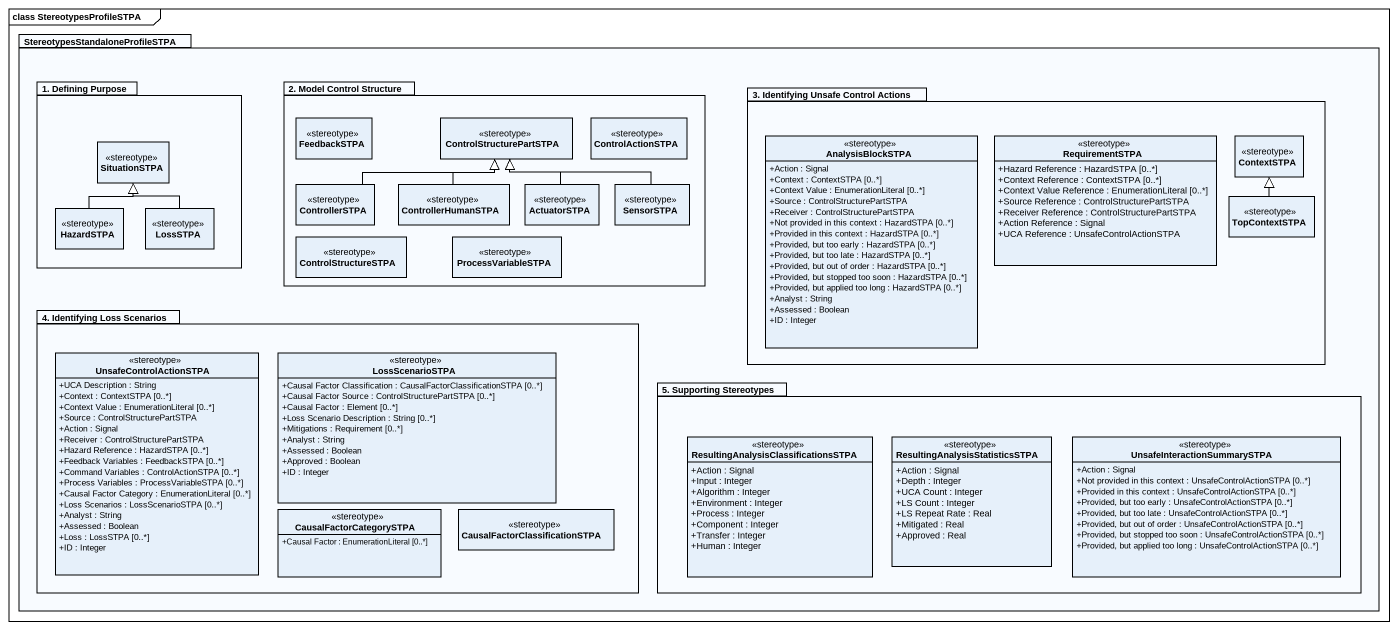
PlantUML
@startuml
mainframe class StereotypesProfileSTPA
hide circle
hide empty members
skinparam classAttributeIconSize 0
package "StereotypesStandaloneProfileSTPA" as StereotypesStandaloneProfile {
  package "1. Defining Purpose" as p1_Defining_Purpose {
    class SituationSTPA <<stereotype>>
    class HazardSTPA <<stereotype>>
    class LossSTPA <<stereotype>>
  }
  package "2. Model Control Structure" as p2_Model_Control_Structure {
    class FeedbackSTPA <<stereotype>>
    class ControlStructurePartSTPA <<stereotype>>
    class ControlActionSTPA <<stereotype>>
    class ControllerSTPA <<stereotype>>
    class ControllerHumanSTPA <<stereotype>>
    class ActuatorSTPA <<stereotype>>
    class SensorSTPA <<stereotype>>
    class ControlStructureSTPA <<stereotype>>
    class ProcessVariableSTPA <<stereotype>>
  }
  package "3. Identifying Unsafe Control Actions" as p3_Identifying_Unsafe {
    class AnalysisBlockSTPA <<stereotype>> {
      +Action : Signal
      +Context : ContextSTPA [0..*]
      +Context Value : EnumerationLiteral [0..*]
      +Source : ControlStructurePartSTPA
      +Receiver : ControlStructurePartSTPA
      +Not provided in this context : HazardSTPA [0..*]
      +Provided in this context : HazardSTPA [0..*]
      +Provided, but too early : HazardSTPA [0..*]
      +Provided, but too late : HazardSTPA [0..*]
      +Provided, but out of order : HazardSTPA [0..*]
      +Provided, but stopped too soon : HazardSTPA [0..*]
      +Provided, but applied too long : HazardSTPA [0..*]
      +Analyst : String
      +Assessed : Boolean
      +ID : Integer
    }
    class RequirementSTPA <<stereotype>> {
      +Hazard Reference : HazardSTPA [0..*]
      +Context Reference : ContextSTPA [0..*]
      +Context Value Reference : EnumerationLiteral [0..*]
      +Source Reference : ControlStructurePartSTPA
      +Receiver Reference : ControlStructurePartSTPA
      +Action Reference : Signal
      +UCA Reference : UnsafeControlActionSTPA
    }
    class ContextSTPA <<stereotype>>
    class TopContextSTPA <<stereotype>>
  }
  package "4. Identifying Loss Scenarios" as p4_Identifying_Loss_Scenarios {
    class UnsafeControlActionSTPA <<stereotype>> {
      +UCA Description : String
      +Context : ContextSTPA [0..*]
      +Context Value : EnumerationLiteral [0..*]
      +Source : ControlStructurePartSTPA
      +Action : Signal
      +Receiver : ControlStructurePartSTPA
      +Hazard Reference : HazardSTPA [0..*]
      +Feedback Variables : FeedbackSTPA [0..*]
      +Command Variables : ControlActionSTPA [0..*]
      +Process Variables : ProcessVariableSTPA [0..*]
      +Causal Factor Category : EnumerationLiteral [0..*]
      +Loss Scenarios : LossScenarioSTPA [0..*]
      +Analyst : String
      +Assessed : Boolean
      +Loss : LossSTPA [0..*]
      +ID : Integer
    }
    class LossScenarioSTPA <<stereotype>> {
      +Causal Factor Classification : CausalFactorClassificationSTPA [0..*]
      +Causal Factor Source : ControlStructurePartSTPA [0..*]
      +Causal Factor : Element [0..*]
      +Loss Scenario Description : String [0..*]
      +Mitigations : Requirement [0..*]
      +Analyst : String
      +Assessed : Boolean
      +Approved : Boolean
      +ID : Integer
    }
    class CausalFactorCategorySTPA <<stereotype>> {
      +Causal Factor : EnumerationLiteral [0..*]
    }
    class "CausalFactorClassificationSTPA" as CausalFactorClassificationST <<stereotype>>
  }
  package "5. Supporting Stereotypes" as p5_Supporting_Stereotypes {
    class "ResultingAnalysisClassificationsSTPA" as ResultingAnalysisClassificat <<stereotype>> {
      +Action : Signal
      +Input : Integer
      +Algorithm : Integer
      +Environment : Integer
      +Process : Integer
      +Component : Integer
      +Transfer : Integer
      +Human : Integer
    }
    class "ResultingAnalysisStatisticsSTPA" as ResultingAnalysisStatisticsS <<stereotype>> {
      +Action : Signal
      +Depth : Integer
      +UCA Count : Integer
      +LS Count : Integer
      +LS Repeat Rate : Real
      +Mitigated : Real
      +Approved : Real
    }
    class UnsafeInteractionSummarySTPA <<stereotype>> {
      +Action : Signal
      +Not provided in this context : UnsafeControlActionSTPA [0..*]
      +Provided in this context : UnsafeControlActionSTPA [0..*]
      +Provided, but too early : UnsafeControlActionSTPA [0..*]
      +Provided, but too late : UnsafeControlActionSTPA [0..*]
      +Provided, but out of order : UnsafeControlActionSTPA [0..*]
      +Provided, but stopped too soon : UnsafeControlActionSTPA [0..*]
      +Provided, but applied too long : UnsafeControlActionSTPA [0..*]
    }
  }
}
HazardSTPA -up-|> SituationSTPA
LossSTPA -up-|> SituationSTPA
ControllerSTPA -right-|> ControlStructurePartSTPA
ControllerHumanSTPA -up-|> ControlStructurePartSTPA
ActuatorSTPA -up-|> ControlStructurePartSTPA
SensorSTPA -left-|> ControlStructurePartSTPA
TopContextSTPA -up-|> ContextSTPA
@enduml
